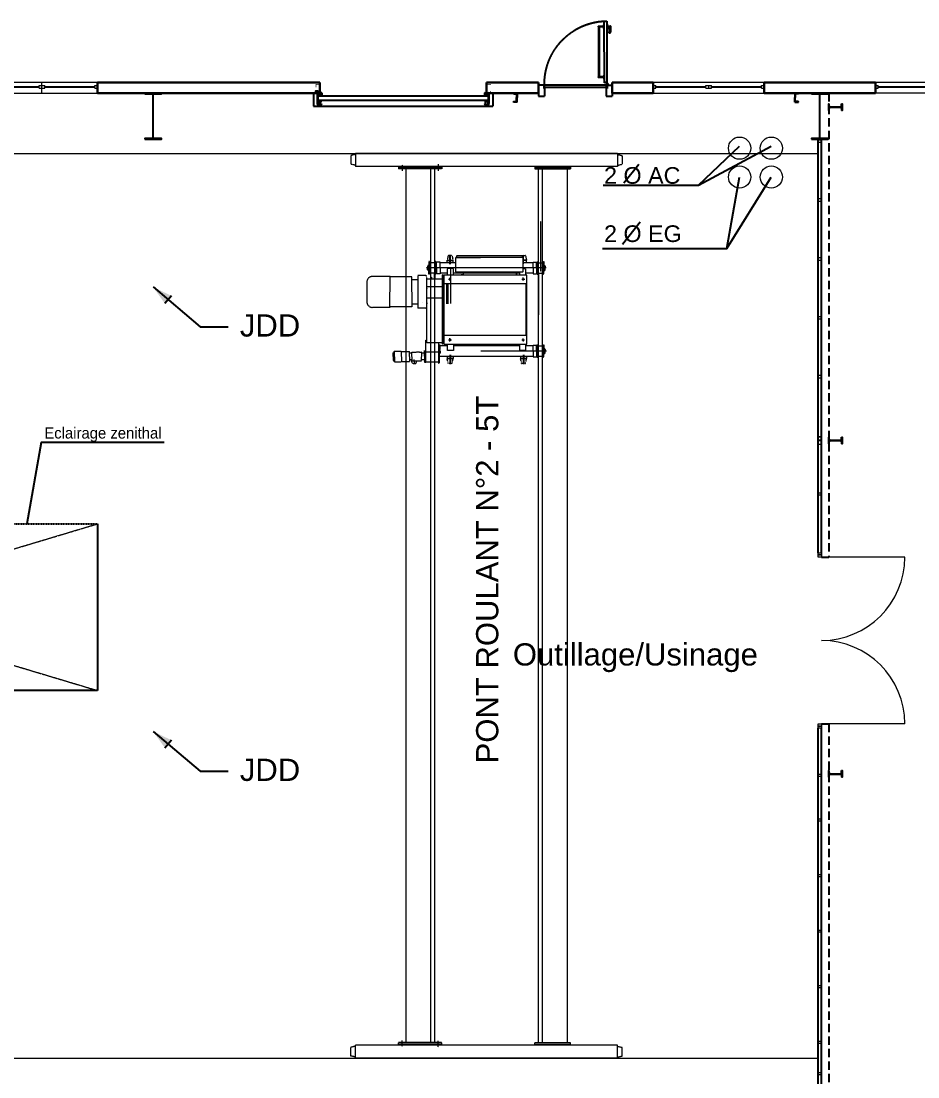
# Model space of a CAD drawing. Header units: metres. Extents: x 134472 to 303672, y 136880 to 366415.
# Drawn here: x 245722 to 261862, y 334895 to 353897 of the extents above; entities that cross this region are included whole.
import ezdxf

# ---------------------------------------------------------------- set-up
doc = ezdxf.new("R2010")
doc.units = ezdxf.units.M
doc.header["$LTSCALE"] = 2
doc.header["$MEASUREMENT"] = 0
for name, pattern in [('CACHE', [0.375, 0.25, -0.125]), ('CONTINU', [0]), ('DASHDOT', [2, 1.25, -0.25, 0.25, -0.25]), ('Planta_2$0$CACHE', [0.375, 0.25, -0.125]), ('STYLE_12', [0.46875, 0.3125, -0.15625])]:
    doc.linetypes.add(name, pattern=pattern)
for name, color, linetype in [('0.01', 8, 'Continuous'), ('0.1TEN', 133, 'Planta_2$0$CACHE'), ('1', 5, 'Continuous'), ('CENTRO', 7, 'DASHDOT'), ('CFD-Shell Sectional doors', 7, 'Continuous'), ('MOJI', 7, 'Continuous'), ('slh-aa-joint de désolidarisation', 1, 'Continuous')]:
    doc.layers.add(name, color=color, linetype=linetype)
for name, color, linetype, lineweight in [('0.03', 151, 'Continuous', 5), ('0.03TEN', 8, 'STYLE_12', 5), ('0.15', 5, 'Continuous', 15), ('0.30', 1, 'Continuous', 30), ('slh-aa-chassis', 3, 'Continuous', 0), ('slh-aa-pénétration réseaux', 5, 'Continuous', 0)]:
    doc.layers.add(name, color=color, linetype=linetype, lineweight=lineweight)
doc.styles.add('arial', font='arial.ttf')

# ---------------------------------------------------------------- blocks, each defined once
blk = doc.blocks.new('BAT-P')
for p, q in [((-26, 61), (-40, 0)), ((-40, 0), (40, 0)), ((-21, 65), (21, 65)), ((26, 61), (40, 0))]:
    blk.add_line(p, q)
for centre, start, end in [((-21, 60), 90, 166.6711), ((21, 60), 12.6594, 90)]:
    blk.add_arc(centre, 5, start, end)
at = {"layer": 'CENTRO', "color": 2, "linetype": 'DASHDOT'}
blk.add_line((0, -52), (0, 71), dxfattribs=at)
blk = doc.blocks.new('chassis simple 1m')
at = {"layer": 'slh-aa-chassis', "linetype": 'CONTINU', "lineweight": 0}
for p, q in [((0, 0), (50, 0)), ((0, 0), (0, -50)), ((50, 0), (50, -50)), ((0, -50), (50, -50)), ((20, -50), (20, -950)), ((30, -50), (30, -950)), ((0, -950), (50, -950)), ((0, -950), (0, -1000)), ((50, -950), (50, -1000)), ((0, -1000), (50, -1000))]:
    blk.add_line(p, q, dxfattribs=at)
blk = doc.blocks.new('*U28')
at = {"layer": 'slh-aa-chassis'}
for p, q in [((-1000, -90), (-1000, 90)), ((1000, -90), (1000, 90))]:
    blk.add_line(p, q, dxfattribs=at)
at = {"layer": 'slh-aa-chassis', "rotation": 90}
for p in [(-1000, 0), (0, 0)]:
    blk.add_blockref('chassis simple 1m', p, dxfattribs=at)

msp = doc.modelspace()

# ---------------------------------------------------------------- hatches: boundary and pattern name
at = {"layer": 'slh-aa-joint de désolidarisation'}
h = msp.add_hatch(color=256, dxfattribs=at)
h.paths.add_polyline_path([(248096.586, 349111.727), (248369.464, 348882.003), (248428.256, 348951.839)])
h.paths.add_polyline_path([(248310.672, 348812.166), (248369.464, 348882.003), (248096.586, 349111.727)])
h = msp.add_hatch(color=256, dxfattribs=at)
h.paths.add_polyline_path([(248096.586, 341113.917), (248369.464, 340884.192), (248428.256, 340954.028)])
h.paths.add_polyline_path([(248310.672, 340814.355), (248369.464, 340884.192), (248096.586, 341113.917)])

# ---------------------------------------------------------------- linework, layer by layer
at = {"flags": 128}
for points in [[(255140.017, 352747.144), (255139.964, 352751.959), (255139.932, 352756.774), (255139.919, 352761.59), (255139.927, 352766.405), (255139.956, 352771.22), (255140.005, 352776.036), (255140.074, 352780.85), (255140.164, 352785.665), (255140.274, 352790.479), (255140.405, 352795.293), (255140.556, 352800.106), (255140.727, 352804.918), (255140.919, 352809.73), (255141.131, 352814.541), (255141.363, 352819.351), (255141.616, 352824.159), (255141.844, 352828.203), (255142.087, 352832.245), (255142.344, 352836.287), (255142.616, 352840.327), (255142.902, 352844.367), (255143.203, 352848.405), (255143.517, 352852.443), (255143.847, 352856.479), (255144.19, 352860.514), (255144.548, 352864.548), (255144.92, 352868.581), (255145.307, 352872.612), (255145.708, 352876.642), (255146.124, 352880.67), (255146.553, 352884.697), (255146.997, 352888.722), (255147.456, 352892.746), (255147.929, 352896.768), (255148.416, 352900.788), (255148.917, 352904.807), (255149.433, 352908.823), (255149.963, 352912.838), (255150.507, 352916.851), (255151.065, 352920.862), (255151.638, 352924.871), (255152.225, 352928.878), (255152.827, 352932.883), (255153.442, 352936.885), (255154.072, 352940.886), (255154.717, 352944.884), (255155.375, 352948.88), (255156.048, 352952.873), (255156.735, 352956.864), (255157.436, 352960.853), (255158.151, 352964.839), (255158.881, 352968.822), (255159.625, 352972.803), (255160.382, 352976.781), (255161.155, 352980.757), (255161.941, 352984.729), (255162.741, 352988.699), (255163.556, 352992.666), (255164.385, 352996.63), (255165.227, 353000.591), (255166.084, 353004.549), (255166.955, 353008.504), (255167.84, 353012.456), (255168.74, 353016.404), (255169.653, 353020.35), (255170.58, 353024.292), (255171.521, 353028.231), (255172.477, 353032.166), (255173.446, 353036.098), (255174.429, 353040.027), (255175.427, 353043.952), (255176.438, 353047.873), (255177.463, 353051.791), (255178.502, 353055.705), (255179.555, 353059.615), (255180.622, 353063.522), (255181.703, 353067.425), (255182.798, 353071.323), (255183.907, 353075.218), (255185.03, 353079.109), (255186.166, 353082.996), (255187.317, 353086.879), (255188.481, 353090.758), (255189.659, 353094.633), (255190.851, 353098.503), (255192.056, 353102.369), (255193.276, 353106.231), (255194.509, 353110.088), (255195.756, 353113.941), (255197.016, 353117.79), (255198.291, 353121.634), (255199.579, 353125.473), (255200.88, 353129.308), (255202.196, 353133.138), (255203.525, 353136.963), (255204.867, 353140.784), (255206.223, 353144.6), (255207.593, 353148.411), (255208.976, 353152.217), (255210.373, 353156.018), (255211.783, 353159.814), (255213.207, 353163.606), (255214.645, 353167.392), (255216.096, 353171.173), (255217.56, 353174.948), (255219.038, 353178.719), (255220.529, 353182.484), (255222.033, 353186.244), (255223.551, 353189.998), (255225.083, 353193.747), (255226.627, 353197.491), (255228.185, 353201.229), (255229.757, 353204.961), (255231.341, 353208.688), (255232.939, 353212.409), (255234.551, 353216.124), (255236.175, 353219.834), (255237.813, 353223.538), (255239.464, 353227.236), (255241.128, 353230.928), (255242.805, 353234.614), (255244.495, 353238.294), (255246.198, 353241.968), (255247.915, 353245.636), (255249.644, 353249.298), (255251.387, 353252.953), (255253.142, 353256.603), (255254.911, 353260.246), (255256.692, 353263.883), (255258.487, 353267.513), (255260.294, 353271.137), (255262.114, 353274.755), (255263.947, 353278.366), (255265.793, 353281.97), (255267.652, 353285.568), (255269.524, 353289.16), (255271.408, 353292.744), (255273.305, 353296.322), (255275.215, 353299.893), (255277.138, 353303.457), (255279.073, 353307.015), (255281.021, 353310.565), (255282.981, 353314.109), (255284.955, 353317.645), (255286.94, 353321.175), (255288.939, 353324.697), (255290.95, 353328.212), (255292.973, 353331.72), (255295.009, 353335.221), (255297.057, 353338.714), (255299.118, 353342.2), (255301.192, 353345.679), (255303.277, 353349.15), (255305.375, 353352.614), (255307.485, 353356.071), (255309.608, 353359.519), (255311.743, 353362.961), (255313.89, 353366.394), (255316.049, 353369.82), (255318.221, 353373.239), (255320.405, 353376.649), (255322.6, 353380.052), (255324.808, 353383.447), (255327.028, 353386.834), (255329.26, 353390.213), (255331.504, 353393.584), (255333.76, 353396.947), (255336.028, 353400.302), (255338.308, 353403.649), (255340.6, 353406.988), (255342.904, 353410.318), (255345.22, 353413.641), (255347.547, 353416.955), (255349.886, 353420.261), (255352.237, 353423.558), (255354.6, 353426.847), (255356.974, 353430.128), (255359.361, 353433.4), (255361.758, 353436.663), (255364.168, 353439.918), (255366.589, 353443.165), (255369.021, 353446.402), (255371.465, 353449.631), (255373.921, 353452.852), (255376.388, 353456.063), (255378.866, 353459.266), (255381.356, 353462.46), (255383.857, 353465.645), (255386.37, 353468.821), (255388.894, 353471.988), (255391.429, 353475.146), (255393.975, 353478.295), (255396.533, 353481.435), (255399.101, 353484.566), (255401.681, 353487.687), (255404.272, 353490.8), (255406.874, 353493.903), (255409.487, 353496.997), (255412.111, 353500.081), (255414.746, 353503.157), (255417.392, 353506.222), (255420.049, 353509.279), (255422.717, 353512.326), (255425.395, 353515.363), (255428.084, 353518.391), (255430.785, 353521.409), (255433.495, 353524.417), (255436.217, 353527.416), (255438.949, 353530.405), (255441.692, 353533.385), (255444.446, 353536.354), (255447.21, 353539.314), (255449.984, 353542.264), (255452.77, 353545.204), (255455.565, 353548.134), (255458.371, 353551.054), (255461.188, 353553.964), (255464.014, 353556.864), (255466.851, 353559.754), (255469.699, 353562.633), (255472.556, 353565.503), (255475.424, 353568.362), (255478.302, 353571.211), (255481.19, 353574.05), (255484.088, 353576.879), (255486.996, 353579.697), (255489.914, 353582.505), (255492.843, 353585.303), (255495.781, 353588.09), (255498.729, 353590.866), (255501.687, 353593.632), (255504.654, 353596.388), (255507.632, 353599.132), (255510.619, 353601.867), (255513.616, 353604.59), (255516.623, 353607.303), (255519.639, 353610.005), (255522.665, 353612.697), (255525.701, 353615.377), (255528.746, 353618.047), (255531.801, 353620.706), (255534.865, 353623.354), (255537.938, 353625.991), (255541.021, 353628.617), (255544.113, 353631.232), (255547.215, 353633.836), (255550.326, 353636.429), (255553.446, 353639.01), (255556.575, 353641.581), (255559.713, 353644.141), (255562.86, 353646.689), (255566.017, 353649.226), (255569.182, 353651.752), (255572.357, 353654.266), (255575.54, 353656.77), (255578.732, 353659.262), (255581.934, 353661.742), (255585.144, 353664.211), (255588.362, 353666.669), (255591.59, 353669.115), (255594.826, 353671.55), (255598.071, 353673.973), (255601.324, 353676.384), (255604.586, 353678.784), (255607.856, 353681.172), (255611.135, 353683.549), (255614.423, 353685.914), (255617.719, 353688.267), (255621.023, 353690.609), (255624.336, 353692.938), (255627.656, 353695.256), (255630.985, 353697.562), (255634.323, 353699.856), (255637.668, 353702.138), (255641.022, 353704.408), (255644.383, 353706.667), (255647.753, 353708.913), (255651.131, 353711.147), (255654.516, 353713.369), (255657.91, 353715.579), (255661.311, 353717.777), (255664.72, 353719.963), (255668.137, 353722.137), (255671.561, 353724.298), (255674.994, 353726.448), (255678.434, 353728.585), (255681.881, 353730.71), (255685.336, 353732.822), (255688.799, 353734.922), (255692.269, 353737.01), (255695.746, 353739.086), (255699.231, 353741.149), (255702.723, 353743.199), (255706.223, 353745.238), (255709.729, 353747.263), (255713.243, 353749.277), (255716.764, 353751.277), (255720.292, 353753.265), (255723.827, 353755.241), (255727.369, 353757.204), (255730.919, 353759.154), (255734.475, 353761.092), (255738.038, 353763.017), (255741.607, 353764.929), (255745.184, 353766.828), (255748.767, 353768.715), (255752.357, 353770.589), (255755.954, 353772.45), (255759.557, 353774.298), (255763.167, 353776.134), (255766.784, 353777.956), (255770.407, 353779.766), (255774.036, 353781.563), (255777.672, 353783.347), (255781.314, 353785.118), (255784.962, 353786.875), (255788.616, 353788.62), (255792.277, 353790.352), (255795.944, 353792.071), (255799.617, 353793.777), (255803.296, 353795.469), (255806.981, 353797.149), (255810.672, 353798.815), (255814.369, 353800.468), (255818.072, 353802.108), (255821.78, 353803.735), (255825.494, 353805.349), (255829.215, 353806.949), (255832.94, 353808.536), (255836.672, 353810.11), (255840.409, 353811.671), (255844.151, 353813.218), (255847.899, 353814.752), (255851.653, 353816.272), (255855.411, 353817.779), (255859.176, 353819.273), (255862.945, 353820.753), (255866.72, 353822.22), (255870.5, 353823.673), (255874.285, 353825.113), (255878.075, 353826.539), (255881.87, 353827.952), (255885.671, 353829.352), (255889.476, 353830.737), (255893.286, 353832.109), (255897.101, 353833.468), (255900.921, 353834.813), (255904.745, 353836.144), (255908.575, 353837.462), (255912.409, 353838.766), (255916.247, 353840.057), (255920.09, 353841.333), (255923.938, 353842.596), (255927.79, 353843.846), (255931.647, 353845.081), (255935.508, 353846.303), (255939.373, 353847.511), (255943.243, 353848.706), (255947.117, 353849.886), (255950.994, 353851.053), (255954.877, 353852.206), (255958.763, 353853.345), (255962.653, 353854.47), (255966.547, 353855.582), (255970.445, 353856.679), (255974.347, 353857.763), (255978.253, 353858.833), (255982.163, 353859.888), (255986.076, 353860.93), (255989.994, 353861.958), (255993.914, 353862.972), (255997.839, 353863.972), (256001.766, 353864.957), (256005.698, 353865.929), (256009.633, 353866.887), (256013.571, 353867.831), (256017.512, 353868.761), (256021.457, 353869.676), (256025.405, 353870.578), (256029.356, 353871.466), (256033.311, 353872.339), (256037.268, 353873.199), (256041.229, 353874.044), (256045.192, 353874.875), (256049.159, 353875.692), (256053.128, 353876.495), (256057.1, 353877.284), (256061.075, 353878.059), (256065.053, 353878.819), (256069.033, 353879.566), (256073.016, 353880.298), (256077.001, 353881.016), (256080.99, 353881.72), (256084.98, 353882.409), (256088.973, 353883.084), (256092.968, 353883.746), (256096.966, 353884.392), (256100.966, 353885.025), (256104.968, 353885.643), (256108.973, 353886.247), (256115.366, 353887.181), (256121.773, 353888.079), (256128.204, 353888.941), (256134.665, 353889.768), (256137.911, 353890.168), (256141.168, 353890.559), (256144.437, 353890.941), (256147.719, 353891.315), (256151.016, 353891.68), (256154.328, 353892.036), (256157.657, 353892.383), (256161.004, 353892.722), (256164.37, 353893.052), (256167.755, 353893.374), (256171.162, 353893.687), (256174.59, 353893.992), (256178.042, 353894.288), (256181.518, 353894.576), (256185.02, 353894.855), (256188.548, 353895.126), (256192.103, 353895.388), (256195.688, 353895.643), (256199.302, 353895.889), (256202.947, 353896.126), (256206.623, 353896.355), (256210.333, 353896.577), (256214.077, 353896.79), (256217.856, 353896.994)], [(256208.11, 353831.98), (256218.11, 353831.995)], [(256208.212, 353761.98), (256208.11, 353831.98)], [(256219.467, 352786.996), (256217.856, 353896.994)], [(256218.016, 353896.995), (256263.016, 353897.06)], [(256262.856, 353897.06), (256264.467, 352787.061)], [(256263.096, 353842.06), (256273.096, 353842.074)], [(256273.226, 353752.075), (256273.096, 353842.074)], [(256203.154, 353801.973), (256108.154, 353801.835)], [(256108.168, 353791.835), (256108.154, 353801.835)], [(256203.168, 353791.973), (256108.168, 353791.835)], [(256114.459, 353791.844), (256115.765, 352891.845)], [(256124.128, 353791.858), (256125.434, 352891.859)], [(256208.151, 353803.98), (256203.151, 353803.973)], [(256203.151, 353803.973), (256203.171, 353789.973)], [(256208.171, 353789.98), (256203.171, 353789.973)], [(256208.212, 353761.98), (256218.212, 353761.995)], [(256263.226, 353752.06), (256273.226, 353752.075)], [(256273.146, 353807.075), (256323.146, 353807.147)], [(256273.175, 353787.075), (256308.175, 353787.125)], [(256297.713, 353707.11), (256308.291, 353707.125)], [(256297.713, 353707.11), (256297.742, 353687.11)], [(256297.742, 353687.11), (256323.32, 353687.147)], [(256313.284, 353712.133), (256313.183, 353782.133)], [(256333.306, 353697.162), (256333.161, 353797.162)], [(256204.314, 352891.974), (256109.314, 352891.836)], [(256109.314, 352891.836), (256109.329, 352881.836)], [(256204.329, 352881.974), (256109.329, 352881.836)], [(256209.311, 352893.981), (256204.311, 352893.974)], [(256204.332, 352879.974), (256204.311, 352893.974)], [(256209.332, 352879.981), (256204.332, 352879.974)], [(256209.271, 352921.981), (256219.271, 352921.996)], [(256209.271, 352921.981), (256209.372, 352851.981)], [(255126.525, 352745.569), (255031.525, 352745.432)], [(255031.525, 352745.432), (255031.815, 352545.432)], [(255126.525, 352745.569), (255126.615, 352683.57)], [(255141.615, 352683.591), (255126.615, 352683.57)], [(255141.586, 352703.591), (255141.52, 352748.591)], [(255141.521, 352748.432), (256251.52, 352750.042)], [(256251.586, 352705.042), (255141.586, 352703.432)], [(255141.615, 352683.591), (255141.815, 352545.591)], [(256209.372, 352851.981), (256219.372, 352851.996)], [(256264.467, 352787.061), (256219.467, 352786.996)], [(256264.462, 352790.061), (256229.462, 352790.01)], [(256229.462, 352790.01), (256229.467, 352787.01)], [(256251.52, 352750.042), (256251.586, 352705.042)], [(256251.615, 352685.042), (256266.615, 352685.064)], [(256251.615, 352685.042), (256251.815, 352547.042)], [(256261.467, 352787.057), (256261.502, 352762.915)], [(256269.442, 352754.997), (256261.502, 352762.915)], [(256264.467, 352787.061), (256264.5, 352764.161)], [(256271.56, 352757.121), (256264.5, 352764.161)], [(256266.52, 352750.064), (256280.552, 352750.084)], [(256266.52, 352750.064), (256266.525, 352747.064)], [(256266.525, 352747.064), (256361.525, 352747.202)], [(256266.525, 352747.064), (256266.615, 352685.064)], [(256281.429, 352753.376), (256280.552, 352750.084)], [(256286.166, 352759.504), (256282.858, 352747.088)], [(256361.525, 352747.202), (256361.815, 352547.202)], [(250981.75, 352603.359), (250981.745, 352363.731)], [(251051.641, 352603.357), (251051.637, 352413.652)], [(251051.64, 352563.419), (251131.517, 352603.356)], [(251131.516, 352563.418), (251051.64, 352563.419)], [(251051.641, 352603.357), (251131.516, 352563.418)], [(251067.128, 352475.563), (251067.13, 352545.137)], [(254126.049, 352545.065), (251067.13, 352545.137)], [(251131.517, 352603.356), (251131.516, 352563.418)], [(254061.665, 352603.291), (254061.664, 352563.353)], [(254141.541, 352603.29), (254061.664, 352563.353)], [(254061.664, 352563.353), (254141.54, 352563.352)], [(254141.54, 352563.352), (254061.665, 352603.291)], [(254126.049, 352545.07), (254126.048, 352475.496)], [(254141.541, 352603.29), (254141.537, 352413.584)], [(254211.432, 352603.288), (254211.427, 352363.66)], [(255031.815, 352545.432), (255141.815, 352545.591)], [(256251.815, 352547.042), (256361.815, 352547.202)], [(250981.745, 352363.731), (254211.427, 352363.655)], [(251051.638, 352457.281), (251131.514, 352457.28)], [(251067.128, 352475.563), (254126.048, 352475.491)], [(251071.606, 352395.54), (251071.607, 352437.312)], [(251111.544, 352395.539), (251111.544, 352437.311)], [(254141.537, 352457.214), (254061.662, 352457.216)], [(254081.629, 352395.474), (254081.63, 352437.246)], [(254121.567, 352395.474), (254121.568, 352437.245)]]:
    msp.add_lwpolyline(points, dxfattribs=at)
for centre, radius, start, end in [((251091.575, 352413.651), 39.938, 179.9987716, 359.9987716), ((251091.575, 352437.312), 19.969, 359.9987716, 179.9987716), ((251091.575, 352395.54), 19.969, 179.9987717, 359.9987717), ((254101.599, 352413.585), 39.938, 179.9987716, 359.9987716), ((254101.598, 352395.474), 19.969, 179.9987717, 359.9987717), ((254101.599, 352437.246), 19.969, 359.9987716, 179.9987716)]:
    msp.add_arc(centre, radius, start, end)
for centre, major_axis, ratio, start_param, end_param in [((256308.183, 353782.125), (-3.536, 3.536), 1, 3.928441702, 5.499238028), ((256308.284, 353712.125), (3.536, 3.536), 0.999999999, 3.928441702, 5.499238028), ((256323.161, 353797.147), (7.071, 7.071), 0.999999999, 5.499238028, 7.070034356), ((256323.306, 353697.147), (7.071, 7.071), 0.999999999, 3.928441702, 5.499238028), ((256276.503, 352762.078), (7.071, 7.071), 0.999999999, 3.143043541, 8.630830014)]:
    msp.add_ellipse(centre, major_axis=major_axis, ratio=ratio, start_param=start_param, end_param=end_param)
msp.add_ellipse((256276.503, 352762.078), major_axis=(4.95, 4.95), ratio=1)
at = {"layer": '0.01', "linetype": 'CACHE', "ltscale": 300}
for p, q in [((260256.586, 352599.317), (260256.586, 344249.317)), ((260126.587, 344249.317), (260256.586, 344249.317)), ((260126.587, 341249.317), (260256.586, 341249.317)), ((260256.586, 341249.317), (260256.586, 327249.317))]:
    msp.add_line(p, q, dxfattribs=at)
at = {"layer": '0.01'}
msp.add_line((260126.586, 334709.317), (260126.586, 341169.317), dxfattribs=at)
at = {"layer": '0.01', "flags": 128}
for points in [[(260066.587, 344329.317), (260066.583, 351775.317)], [(260126.587, 344329.317), (260126.586, 351775.317)], [(260066.586, 334709.317), (260066.586, 341169.317)]]:
    msp.add_lwpolyline(points, dxfattribs=at)
at = {"layer": '0.03', "flags": 128}
for points in [[(261626.587, 344249.317), (260126.587, 344249.317)], [(261626.587, 341249.317), (260126.587, 341249.317)]]:
    msp.add_lwpolyline(points, dxfattribs=at)
for points in [[(260126.587, 342749.317, 0.414213562), (261626.587, 344249.317)], [(261626.587, 341249.317, 0.414213562), (260126.587, 342749.317)]]:
    msp.add_lwpolyline(points, format="xyb", dxfattribs=at)
at = {"layer": '0.03TEN', "linetype": 'Continuous', "lineweight": 0}
for p, q in [((206276.586, 351515.91), (260066.583, 351515.91)), ((206276.586, 335232.723), (260066.586, 335232.723))]:
    msp.add_line(p, q, dxfattribs=at)
at = {"layer": '0.03TEN', "ltscale": 10}
msp.add_line((252940.856, 348841.143), (252940.856, 348841.143), dxfattribs=at)
at = {"layer": '0.03TEN', "flags": 128}
for points in [[(251737.514, 351496.478), (251653.307, 351477.046)], [(251653.307, 351477.046), (251653.307, 351321.588)], [(256455.658, 351515.91), (251737.514, 351515.91)], [(251737.514, 351515.91), (251737.514, 351282.723)], [(256455.658, 351515.91), (256455.658, 351282.723)], [(256455.658, 351496.478), (256539.864, 351477.046)], [(256539.864, 351477.046), (256539.864, 351321.588)], [(251737.514, 351302.156), (251653.307, 351321.588)], [(256455.658, 351282.723), (251737.514, 351282.723)], [(252516.098, 351282.723), (252516.098, 351237.381)], [(253293.387, 351261.996), (252516.098, 351261.996)], [(253293.387, 351237.381), (252516.098, 351237.381)], [(252580.872, 351309.048), (252580.872, 351200.825)], [(252645.646, 351237.381), (252645.646, 335511.252)], [(253092.587, 351237.381), (253092.587, 335511.252)], [(253163.839, 351237.381), (253163.839, 335511.252)], [(253228.613, 351320.343), (253228.613, 351203.75)], [(253293.387, 351282.723), (253293.387, 351237.381)], [(254964.558, 351282.723), (254964.558, 351237.381)], [(254964.558, 351261.996), (255612.299, 351261.996)], [(254964.558, 351237.381), (255612.299, 351237.381)], [(255029.332, 351237.381), (255029.332, 335501.278)], [(255100.584, 351237.381), (255100.584, 335501.278)], [(255547.525, 351237.381), (255547.525, 335501.278)], [(255612.299, 351282.723), (255612.299, 351237.381)], [(256455.658, 351302.156), (256539.864, 351321.588)], [(255068.197, 350294.279), (255068.197, 349388.561)], [(253541.612, 349641.948), (253541.612, 349380.721)], [(253996.094, 349641.948), (253541.612, 349641.948)], [(253554.761, 349643.281), (253996.094, 349643.281)], [(253554.94, 349673.935), (253554.94, 349641.948)], [(253996.094, 349673.935), (253554.94, 349673.935)], [(254744.855, 349673.935), (253996.094, 349673.935)], [(254758.183, 349641.948), (253996.094, 349641.948)], [(254730.845, 349675.472), (254730.481, 349673.935)], [(254737.329, 349680.599), (254793.366, 349680.599)], [(254744.855, 349641.948), (254744.855, 349673.935)], [(254758.183, 349380.721), (254758.183, 349641.948)], [(254764.847, 349524.663), (254764.847, 349688.596)], [(254799.868, 349675.396), (254818.158, 349593.968)], [(253996.094, 349454.025), (253009.295, 349454.025)], [(253039.409, 349487.344), (253037.677, 349485.612)], [(253037.677, 349485.612), (253037.677, 349454.025)], [(253037.677, 349422.437), (253037.677, 349454.025)], [(253043.674, 349487.344), (253039.409, 349487.344)], [(253054.428, 349500.672), (253043.674, 349500.672)], [(253043.674, 349500.672), (253043.674, 349407.377)], [(253058.335, 349494.008), (253054.428, 349500.672)], [(253061.667, 349500.672), (253058.335, 349500.672)], [(253058.335, 349407.377), (253058.335, 349500.672)], [(253078.225, 349569.219), (253061.667, 349569.219)], [(253061.667, 349569.219), (253061.667, 349454.025)], [(253061.667, 349341.557), (253061.667, 349454.025)], [(253078.225, 349569.219), (253078.225, 349454.025)], [(253078.225, 349569.219), (253079.697, 349567.894)], [(253078.225, 349341.557), (253078.225, 349454.025)], [(253081.408, 349551.614), (253079.697, 349567.894)], [(253165.89, 349549.227), (253084.059, 349549.227)], [(253169.271, 349558.557), (253168.541, 349551.614)], [(253170.219, 349567.581), (253169.271, 349558.557)], [(253170.219, 349567.581), (253170.219, 349454.025)], [(253188.282, 349567.581), (253170.219, 349567.581)], [(253170.219, 349343.195), (253170.219, 349454.025)], [(253188.282, 349454.025), (253188.282, 349567.581)], [(253198.418, 349499.34), (253188.282, 349499.34)], [(253188.282, 349454.025), (253188.282, 349343.195)], [(253198.418, 349454.025), (253198.418, 349560.648)], [(253266.391, 349560.648), (253198.418, 349560.648)], [(253198.418, 349454.025), (253198.418, 349347.401)], [(253266.391, 349454.025), (253266.391, 349560.648)], [(253541.612, 349547.32), (253266.391, 349547.32)], [(253266.391, 349454.025), (253266.391, 349347.401)], [(253388.341, 349547.32), (253388.341, 349593.968)], [(253388.341, 349593.968), (253494.964, 349593.968)], [(253388.341, 349587.61), (253494.964, 349587.61)], [(253441.653, 349524.663), (253441.653, 349607.296)], [(253452.012, 349449.836), (253452.012, 348816.76)], [(253494.964, 349547.32), (253494.964, 349593.968)], [(255170.815, 349454.025), (253996.094, 349454.025)], [(254758.183, 349593.968), (254818.158, 349593.968)], [(254818.158, 349593.968), (254758.183, 349593.968)], [(254818.158, 349587.61), (254758.183, 349587.61)], [(254940.109, 349547.32), (254758.183, 349547.32)], [(254764.847, 349524.663), (254764.847, 349607.296)], [(254818.158, 349547.32), (254818.158, 349593.968)], [(254940.109, 349454.025), (254940.109, 349560.648)], [(254940.109, 349560.648), (254994.753, 349560.648)], [(254940.109, 349454.025), (254940.109, 349347.401)], [(254994.753, 349454.025), (254994.753, 349560.648)], [(254994.753, 349499.34), (255004.889, 349499.34)], [(254994.753, 349454.025), (254994.753, 349347.401)], [(255004.889, 349566.375), (255022.952, 349566.375)], [(255004.889, 349454.025), (255004.889, 349566.375)], [(255004.889, 349454.025), (255004.889, 349341.879)], [(255022.952, 349566.375), (255023.901, 349557.35)], [(255022.952, 349566.375), (255022.952, 349454.025)], [(255022.952, 349341.879), (255022.952, 349454.025)], [(255023.901, 349557.35), (255024.63, 349550.408)], [(255027.281, 349548.021), (255109.113, 349548.021)], [(255109.113, 349548.021), (255109.113, 349454.025)], [(255109.113, 349360.233), (255109.113, 349454.025)], [(255111.764, 349550.408), (255113.475, 349566.687)], [(255114.947, 349568.013), (255113.475, 349566.687)], [(255114.947, 349568.013), (255131.504, 349568.013)], [(255114.947, 349568.013), (255114.947, 349454.025)], [(255114.947, 349340.241), (255114.947, 349454.025)], [(255131.504, 349568.013), (255131.504, 349454.025)], [(255131.504, 349500.672), (255134.836, 349500.672)], [(255131.504, 349340.241), (255131.504, 349454.025)], [(255134.836, 349494.008), (255138.743, 349500.672)], [(255134.836, 349407.377), (255134.836, 349500.672)], [(255138.743, 349500.672), (255149.497, 349500.672)], [(255149.497, 349500.672), (255149.497, 349407.377)], [(255149.497, 349487.344), (255153.762, 349487.344)], [(255153.762, 349487.344), (255155.495, 349485.612)], [(255155.495, 349485.612), (255155.495, 349454.025)], [(255155.495, 349422.437), (255155.495, 349454.025)], [(252318.404, 349299.579), (252042.007, 349299.579)], [(252361.328, 349299.579), (252318.404, 349299.579)], [(252359.256, 349299.579), (252359.256, 349022.37)], [(252750.763, 349292.915), (252359.256, 349292.915)], [(252750.763, 349022.37), (252750.763, 349292.915)], [(252895.704, 349316.239), (252862.385, 349316.239)], [(252862.385, 349316.239), (252862.385, 348729.81)], [(253001.804, 349316.239), (252895.704, 349316.239)], [(253019.158, 349291.1), (253019.158, 348112.59)], [(253039.409, 349420.705), (253037.677, 349422.437)], [(253043.674, 349420.705), (253039.409, 349420.705)], [(253054.428, 349407.377), (253043.674, 349407.377)], [(253058.335, 349414.041), (253054.428, 349407.377)], [(253061.667, 349407.377), (253058.335, 349407.377)], [(253078.225, 349341.557), (253061.667, 349341.557)], [(253078.225, 349341.557), (253079.697, 349342.883)], [(253081.408, 349359.162), (253079.697, 349342.883)], [(253165.89, 349361.549), (253084.059, 349361.549)], [(253091.655, 349361.549), (253091.655, 349253.297)], [(253109.779, 349294.292), (253109.779, 349251.631)], [(253157.362, 349361.549), (253157.362, 349253.297)], [(253158.294, 349361.549), (253158.294, 349253.297)], [(253158.294, 349287.426), (253158.294, 349253.297)], [(253164.958, 349361.549), (253164.958, 349253.297)], [(253169.271, 349352.22), (253168.541, 349359.162)], [(253170.219, 349343.195), (253169.271, 349352.22)], [(253188.282, 349343.195), (253170.219, 349343.195)], [(253198.418, 349408.71), (253188.282, 349408.71)], [(253266.391, 349347.401), (253198.418, 349347.401)], [(253391.007, 349360.729), (253266.391, 349360.729)], [(253320.369, 349327.933), (253300.377, 349327.933)], [(253300.377, 349327.933), (253300.377, 348085.411)], [(253327.033, 349298.131), (253320.365, 349298.131)], [(253320.369, 349327.933), (253320.369, 348085.411)], [(253996.094, 349327.409), (253327.033, 349327.409)], [(253327.033, 349327.409), (253327.033, 348085.411)], [(253327.033, 349327.409), (253327.033, 348085.411)], [(253391.007, 349446.028), (253391.007, 349327.409)], [(253502.961, 349446.028), (253391.007, 349446.028)], [(253440.32, 349230.116), (253440.32, 349278.096)], [(253502.961, 349327.409), (253502.961, 349446.028)], [(253674.891, 349360.729), (253502.961, 349360.729)], [(253996.094, 349380.721), (253541.612, 349380.721)], [(253674.891, 349330.075), (253634.908, 349330.075)], [(253634.908, 349330.075), (253634.908, 349327.409)], [(253648.235, 349380.721), (253648.235, 349378.055)], [(253648.235, 349378.055), (253674.891, 349378.055)], [(253674.891, 349378.055), (253674.891, 349330.075)], [(253676.224, 349380.721), (253676.224, 349327.409)], [(254688.877, 349360.729), (253676.224, 349360.729)], [(253677.557, 349380.721), (253677.557, 349327.409)], [(254758.183, 349380.721), (253996.094, 349380.721)], [(254824.822, 349327.409), (253996.094, 349327.409)], [(254634.233, 349380.721), (254634.233, 349327.409)], [(254636.899, 349378.055), (254636.899, 349330.075)], [(254663.554, 349378.055), (254636.899, 349378.055)], [(254636.899, 349330.075), (254676.882, 349330.075)], [(254663.554, 349380.721), (254663.554, 349378.055)], [(254676.882, 349330.075), (254676.882, 349327.409)], [(254688.877, 349380.721), (254688.877, 349327.409)], [(254758.183, 349446.028), (254800.832, 349446.028)], [(254758.183, 349227.45), (254758.183, 349280.762)], [(254800.832, 349446.028), (254800.832, 349327.409)], [(254940.109, 349360.729), (254800.832, 349360.729)], [(254824.822, 348085.411), (254824.822, 349327.409)], [(254940.109, 349347.401), (254994.753, 349347.401)], [(254994.753, 349408.71), (255004.889, 349408.71)], [(255004.889, 349341.879), (255022.952, 349341.879)], [(255022.952, 349341.879), (255023.901, 349350.903)], [(255023.901, 349350.903), (255024.63, 349357.846)], [(255027.281, 349360.233), (255109.113, 349360.233)], [(255029.332, 349360.233), (255029.332, 348612.119)], [(255035.81, 349360.233), (255035.81, 348612.119)], [(255100.584, 349360.233), (255100.584, 348612.119)], [(255111.764, 349357.846), (255113.475, 349341.566)], [(255114.918, 349340.181), (255113.446, 349341.507)], [(255114.947, 349340.241), (255131.504, 349340.241)], [(255131.504, 349407.377), (255134.836, 349407.377)], [(255134.836, 349414.041), (255138.743, 349407.377)], [(255138.743, 349407.377), (255149.497, 349407.377)], [(255153.762, 349420.705), (255155.495, 349422.437)], [(251944.846, 349202.418), (251944.846, 348842.322)], [(252862.385, 349239.603), (252750.763, 349239.603)], [(253294.765, 349253.297), (253025.422, 349253.297)], [(253025.822, 349080.034), (253032.486, 349080.034)], [(253293.713, 349116.019), (253029.82, 349116.019)], [(253287.049, 349253.297), (253286.843, 349253.297)], [(253996.094, 349167.474), (253327.033, 349167.474)], [(253375.013, 349167.474), (253375.013, 348807.621)], [(253400.336, 349167.474), (253400.336, 348807.621)], [(253416.33, 349254.106), (253464.31, 349254.106)], [(254824.822, 349167.474), (253996.094, 349167.474)], [(254731.527, 349254.106), (254784.838, 349254.106)], [(254811.494, 348245.346), (254811.494, 349167.474)], [(252359.256, 348745.16), (252359.256, 349022.37)], [(252750.763, 349022.37), (252750.763, 348751.824)], [(253295.046, 348910.77), (253031.153, 348910.77)], [(252318.404, 348745.16), (252042.007, 348745.16)], [(252361.328, 348745.16), (252318.404, 348745.16)], [(252750.763, 348751.824), (252359.256, 348751.824)], [(252645.646, 348853.452), (252645.646, 348514.633)], [(252862.385, 348805.136), (252750.763, 348805.136)], [(253009.625, 348729.81), (252862.385, 348729.81)], [(253024.156, 348823.472), (253034.152, 348823.472)], [(253003.297, 348161.38), (253019.158, 348161.38)], [(253003.297, 347753.879), (253003.297, 348161.38)], [(253327.033, 348245.346), (253996.094, 348245.346)], [(253410.999, 348158.714), (253469.641, 348158.714)], [(253440.32, 348129.393), (253440.32, 348188.036)], [(253996.094, 348245.346), (254824.822, 348245.346)], [(254734.192, 348158.714), (254782.173, 348158.714)], [(254758.183, 348134.724), (254758.183, 348182.705)], [(252442.912, 347952.667), (252418.632, 347929.081)], [(252444.075, 347860.502), (252444.075, 347953.454)], [(252445.698, 347953.798), (252568.025, 347953.798)], [(252568.025, 347860.502), (252568.025, 347953.798)], [(252568.025, 347952.358), (252714.632, 347952.358)], [(252714.632, 347860.502), (252714.632, 347952.358)], [(252754.616, 347860.502), (252754.616, 347940.47)], [(252754.616, 347940.47), (252791.934, 347940.47)], [(252778.704, 347940.47), (252835.248, 347940.47)], [(252891.791, 347940.47), (252835.248, 347940.47)], [(252885.229, 347940.47), (252919.882, 347940.47)], [(252925.213, 347932.473), (252925.213, 347935.139)], [(252925.213, 347932.473), (252925.213, 347860.169)], [(253000.514, 347947.134), (252967.507, 347947.134)], [(252979.189, 347860.169), (252979.189, 347967.126)], [(252979.329, 347962.748), (253001.463, 347962.748)], [(253003.297, 347946.8), (253232.529, 347946.8)], [(253295.326, 348105.927), (253025.822, 348105.927)], [(253232.529, 348105.927), (253232.529, 347740.218)], [(253266.391, 348065.419), (253232.529, 348065.419)], [(253237.86, 347947.134), (253270.867, 347947.134)], [(253243.191, 348065.419), (253243.191, 347740.218)], [(253243.191, 347955.13), (253243.191, 347975.122)], [(253243.191, 347863.168), (253243.191, 347949.799)], [(253266.391, 347981.919), (253266.391, 348065.419)], [(253391.007, 348052.091), (253266.391, 348052.091)], [(253266.391, 347958.796), (253266.391, 347973.456)], [(253266.391, 347958.796), (253266.391, 347920.478)], [(253320.369, 348085.411), (253300.377, 348085.411)], [(253327.033, 348102.737), (253320.369, 348102.737)], [(253327.033, 348085.411), (253996.094, 348085.411)], [(253391.007, 348085.411), (253391.007, 347966.792)], [(253502.961, 347966.792), (253391.007, 347966.792)], [(253502.961, 348085.411), (253502.961, 347966.792)], [(253996.094, 348052.091), (253502.961, 348052.091)], [(253996.094, 348085.411), (254824.822, 348085.411)], [(254688.877, 348052.091), (253996.094, 348052.091)], [(255180.144, 347958.796), (253996.094, 347958.796)], [(254688.877, 348085.411), (254688.877, 347966.792)], [(254800.832, 347966.792), (254688.877, 347966.792)], [(254800.832, 348085.411), (254800.832, 347966.792)], [(254940.109, 348052.091), (254800.832, 348052.091)], [(254940.109, 348065.419), (254994.753, 348065.419)], [(254940.109, 347958.796), (254940.109, 348065.419)], [(254940.109, 347958.796), (254940.109, 347852.172)], [(254994.753, 347958.796), (254994.753, 348065.419)], [(254994.753, 348004.11), (255004.889, 348004.11)], [(254994.753, 347958.796), (254994.753, 347852.172)], [(255004.889, 348068.198), (255022.952, 348068.198)], [(255004.889, 347958.796), (255004.889, 348068.198)], [(255004.889, 347958.796), (255004.889, 347848.576)], [(255022.952, 348068.198), (255024.63, 348052.231)], [(255022.952, 348068.198), (255022.952, 347958.796)], [(255022.952, 347848.576), (255022.952, 347958.796)], [(255027.281, 348049.844), (255109.113, 348049.844)], [(255111.148, 348051.651), (255114.947, 348069.836)], [(255114.947, 348069.836), (255131.504, 348069.836)], [(255114.947, 348069.836), (255114.947, 347958.796)], [(255114.947, 347848.148), (255114.947, 347958.796)], [(255131.504, 348069.836), (255131.504, 347958.796)], [(255131.504, 348005.443), (255134.836, 348005.443)], [(255131.504, 347848.148), (255131.504, 347958.796)], [(255134.836, 347912.148), (255134.836, 348005.443)], [(255134.836, 347998.779), (255138.743, 348005.443)], [(255138.743, 348005.443), (255149.497, 348005.443)], [(255149.497, 348005.443), (255149.497, 347912.148)], [(255149.497, 347992.115), (255153.762, 347992.115)], [(255153.762, 347992.115), (255155.495, 347990.383)], [(255153.762, 347925.476), (255155.495, 347927.208)], [(255155.495, 347990.383), (255155.495, 347958.796)], [(255155.495, 347927.208), (255155.495, 347958.796)], [(252417.42, 347860.502), (252417.42, 347926.213)], [(252417.42, 347860.502), (252417.42, 347794.791)], [(252442.912, 347768.337), (252418.632, 347791.923)], [(252444.075, 347860.502), (252444.075, 347767.551)], [(252445.698, 347767.207), (252568.025, 347767.207)], [(252568.025, 347860.502), (252568.025, 347767.207)], [(252568.025, 347768.646), (252714.632, 347768.646)], [(252714.632, 347860.502), (252714.632, 347768.646)], [(252750.618, 347920.478), (252718.631, 347920.478)], [(252750.618, 347800.527), (252718.631, 347800.527)], [(252762.72, 347737.349), (252747.751, 347800.527)], [(252754.616, 347860.502), (252754.616, 347780.535)], [(252754.616, 347780.535), (252919.882, 347780.535)], [(252796.721, 347772.205), (252796.721, 347805.525)], [(252796.721, 347772.205), (252796.721, 347724.224)], [(252831.743, 347737.425), (252841.426, 347780.535)], [(252925.213, 347864.201), (252925.213, 347863.168)], [(252925.213, 347788.531), (252925.213, 347860.502)], [(252925.213, 347788.531), (252925.213, 347785.866)], [(252979.189, 347920.478), (252930.544, 347920.478)], [(252979.189, 347800.527), (252930.544, 347800.527)], [(253000.514, 347773.204), (252967.507, 347773.204)], [(252995.183, 347920.461), (252971.983, 347920.461)], [(252979.189, 347860.169), (252979.189, 347753.879)], [(253003.297, 347753.879), (252979.189, 347753.879)], [(253232.529, 347760.21), (253003.297, 347760.21)], [(253229.864, 347740.218), (253232.529, 347740.218)], [(253232.529, 347740.218), (253243.191, 347740.218)], [(253243.191, 347920.461), (253266.391, 347920.461)], [(253243.191, 347865.5), (253996.094, 347865.5)], [(253243.191, 347863.168), (253243.191, 347846.508)], [(253243.191, 347863.168), (253243.191, 347776.536)], [(253243.191, 347776.536), (253243.191, 347756.544)], [(253390.028, 347865.5), (253390.028, 347818.852)], [(253496.651, 347825.21), (253390.028, 347825.21)], [(253496.651, 347818.852), (253390.028, 347818.852)], [(253443.34, 347818.852), (253443.34, 347809.523)], [(253496.651, 347865.5), (253496.651, 347818.852)], [(253996.094, 347865.5), (254940.109, 347865.5)], [(254711.535, 347865.5), (254711.535, 347818.852)], [(254818.158, 347825.21), (254711.535, 347825.21)], [(254818.158, 347818.852), (254711.535, 347818.852)], [(254764.847, 347818.852), (254764.847, 347809.523)], [(254818.158, 347865.5), (254818.158, 347818.852)], [(254940.109, 347852.172), (254994.753, 347852.172)], [(254994.753, 347913.481), (255004.889, 347913.481)], [(255004.889, 347848.576), (255022.952, 347848.576)], [(255022.952, 347849.785), (255023.901, 347858.81)], [(255023.901, 347858.81), (255024.63, 347865.753)], [(255027.281, 347868.14), (255109.113, 347868.14)], [(255111.764, 347865.753), (255113.475, 347849.473)], [(255114.947, 347848.148), (255113.475, 347849.473)], [(255114.947, 347848.148), (255131.504, 347848.148)], [(255131.504, 347912.148), (255134.836, 347912.148)], [(255134.836, 347918.812), (255138.743, 347912.148)], [(255138.743, 347912.148), (255149.497, 347912.148)], [(255149.497, 347925.476), (255153.762, 347925.476)], [(252769.204, 347732.221), (252825.241, 347732.221)], [(237096.586, 341849.317), (247096.586, 344849.317)], [(237096.586, 344849.317), (247096.586, 341849.317)], [(251737.514, 335446.478), (251653.307, 335427.046)], [(251653.307, 335271.588), (251653.307, 335427.046)], [(256455.658, 335465.91), (251737.514, 335465.91)], [(251737.514, 335232.723), (251737.514, 335465.91)], [(252516.098, 335465.91), (252516.098, 335511.252)], [(253293.387, 335511.252), (252516.098, 335511.252)], [(253293.387, 335486.638), (252516.098, 335486.638)], [(252580.872, 335439.586), (252580.872, 335547.808)], [(253228.613, 335428.29), (253228.613, 335544.883)], [(253293.387, 335465.91), (253293.387, 335511.252)], [(254964.558, 335465.91), (254964.558, 335511.252)], [(254964.558, 335511.252), (255612.299, 335511.252)], [(254964.558, 335486.638), (255612.299, 335486.638)], [(255612.299, 335465.91), (255612.299, 335511.252)], [(256455.658, 335232.723), (256455.658, 335465.91)], [(256455.658, 335446.478), (256539.864, 335427.046)], [(256539.864, 335271.588), (256539.864, 335427.046)], [(251737.514, 335252.156), (251653.307, 335271.588)], [(256455.658, 335232.723), (251737.514, 335232.723)], [(256455.658, 335252.156), (256539.864, 335271.588)]]:
    msp.add_lwpolyline(points, dxfattribs=at)
for points in [[(254737.329, 349680.599, 0.347606212), (254730.845, 349675.472)], [(254799.868, 349675.396, 0.350883853), (254793.366, 349680.599)], [(253081.408, 349551.614, 0.383864035), (253084.059, 349549.227)], [(253165.89, 349549.227, 0.383864035), (253168.541, 349551.614)], [(255024.63, 349550.408, 0.383864035), (255027.281, 349548.021)], [(255109.113, 349548.021, 0.383864035), (255111.764, 349550.408)], [(252042.007, 349299.579, 0.414213562), (251944.846, 349202.418)], [(253019.158, 349298.885, 0.414213562), (253001.804, 349316.239)], [(253019.158, 349259.961, 0.432462131), (253027.488, 349251.631)], [(253084.059, 349361.549, 0.383864035), (253081.408, 349359.162)], [(253168.541, 349359.162, 0.383864035), (253165.89, 349361.549)], [(253293.712, 349253.257, 0.414213562), (253300.376, 349259.92)], [(253440.32, 349267.434, 1), (253440.32, 349240.778, 1), (253440.32, 349267.434)], [(254758.183, 349267.434, 1), (254758.183, 349240.778, 1), (254758.183, 349267.434)], [(255027.281, 349360.233, 0.383864035), (255024.63, 349357.846)], [(255111.764, 349357.846, 0.383864035), (255109.113, 349360.233)], [(253019.158, 349086.698, 0.414213562), (253025.822, 349080.034)], [(253293.713, 349116.019, 0.414213562), (253300.377, 349122.683)], [(253295.629, 348910.601, 0.414213562), (253300.406, 348915.378)], [(251944.846, 348842.322, 0.414213562), (252042.007, 348745.16)], [(253019.065, 348720.329, 0.507644345), (253009.51, 348729.793)], [(253019.158, 348828.47, 0.414213562), (253024.156, 348823.472)], [(253440.32, 348172.042, 1), (253440.32, 348145.386, 1), (253440.32, 348172.042)], [(254758.183, 348172.042, 1), (254758.183, 348145.386, 1), (254758.183, 348172.042)], [(252418.632, 347929.081, 0.20268138), (252417.42, 347926.213)], [(252445.698, 347953.798, 0.195148783), (252442.912, 347952.667)], [(252925.213, 347935.139, 0.414213562), (252919.882, 347940.47)], [(253019.158, 348112.59, 0.414213562), (253025.822, 348105.927)], [(253300.365, 348100.73, 0.421326893), (253294.744, 348105.909)], [(255024.63, 348052.231, 0.383864035), (255027.281, 348049.844)], [(255109.113, 348049.844, 0.383864035), (255111.764, 348052.231)], [(252417.42, 347794.791, 0.20268138), (252418.632, 347791.923)], [(252442.912, 347768.337, 0.195148783), (252445.698, 347767.207)], [(252714.632, 347924.476, 0.414213562), (252718.631, 347920.478)], [(252718.631, 347800.527, 0.414213562), (252714.632, 347796.528)], [(252750.618, 347920.478, 0.414213562), (252754.616, 347924.476)], [(252754.616, 347796.528, 0.414213562), (252750.618, 347800.527)], [(252762.72, 347737.349, 0.347606212), (252769.204, 347732.221)], [(252825.241, 347732.221, 0.350883853), (252831.743, 347737.425)], [(252919.882, 347780.535, 0.414213562), (252925.213, 347785.866)], [(252925.213, 347925.809, 0.414213562), (252930.544, 347920.478)], [(252930.544, 347800.527, 0.414213562), (252925.213, 347795.195)], [(255027.281, 347868.14, 0.383864035), (255024.63, 347865.753)], [(255111.764, 347865.753, 0.383864035), (255109.113, 347868.14)]]:
    msp.add_lwpolyline(points, format="xyb", dxfattribs=at)
at = {"layer": '0.15', "flags": 128}
for points in [[(260066.586, 346415.816), (260066.586, 346355.816), (260126.586, 346355.816), (260126.586, 346415.816)], [(260126.587, 345405.817), (260126.587, 345365.817), (260066.587, 345365.817), (260066.587, 345405.817)], [(260126.587, 344289.317), (260126.587, 344249.317), (260066.587, 344249.317), (260066.587, 344289.317)], [(260126.587, 340342.817), (260126.587, 340302.817), (260066.587, 340302.817), (260066.587, 340342.817)], [(260126.587, 339537.817), (260126.587, 339497.817), (260066.587, 339497.817), (260066.587, 339537.817)], [(260126.587, 338537.817), (260126.587, 338497.817), (260066.587, 338497.817), (260066.587, 338537.817)], [(260126.587, 337537.817), (260126.587, 337497.817), (260066.587, 337497.817), (260066.587, 337537.817)], [(260126.587, 336537.817), (260126.587, 336497.817), (260066.587, 336497.817), (260066.587, 336537.817)], [(260126.587, 335537.817), (260126.587, 335497.817), (260066.587, 335497.817), (260066.587, 335537.817)]]:
    msp.add_lwpolyline(points, close=True, dxfattribs=at)
at = {"layer": '0.15'}
for points in [[(260066.586, 351755.817), (260066.586, 351715.816), (260126.586, 351715.816), (260126.586, 351755.817)], [(260066.586, 350695.817), (260066.586, 350655.816), (260126.586, 350655.816), (260126.586, 350695.817)], [(260066.586, 349635.817), (260066.586, 349595.816), (260126.586, 349595.816), (260126.586, 349635.817)], [(260066.586, 348575.817), (260066.586, 348535.816), (260126.586, 348535.816), (260126.586, 348575.817)], [(260066.586, 347515.817), (260066.586, 347475.816), (260126.586, 347475.816), (260126.586, 347515.817)], [(260126.586, 346415.816), (260126.586, 346355.816), (260066.587, 346355.816), (260066.587, 346415.816)], [(260066.586, 346342.817), (260066.586, 346282.817), (260126.586, 346282.817), (260126.586, 346342.817)], [(260126.587, 345405.817), (260126.587, 345365.817), (260066.587, 345365.817), (260066.587, 345405.817)], [(260126.587, 344329.317), (260126.587, 344289.317), (260066.587, 344289.317), (260066.587, 344329.317)], [(260126.587, 341249.317), (260126.587, 341209.317), (260066.587, 341209.317), (260066.587, 341249.317)], [(260126.587, 341209.317), (260126.587, 341169.317), (260066.587, 341169.317), (260066.587, 341209.317)], [(260126.587, 334972.817), (260126.587, 334932.817), (260066.587, 334932.817), (260066.587, 334972.817)]]:
    msp.add_3dface(points, dxfattribs=at)
at = {"layer": '0.1TEN', "ltscale": 10}
msp.add_lwpolyline([(237096.586, 344849.317), (247096.586, 344849.317), (247096.586, 341849.317), (237096.586, 341849.317)], close=True, dxfattribs=at)
at = {"layer": '0.30', "linetype": 'Continuous'}
for p, q in [((247096.586, 352599.317), (247096.586, 352789.317)), ((257096.586, 352789.317), (257096.586, 352599.317)), ((259096.586, 352789.317), (259096.586, 352599.317)), ((261096.586, 352789.317), (261096.586, 352599.317))]:
    msp.add_line(p, q, dxfattribs=at)
at = {"layer": '0.30'}
for p, q in [((255031.737, 352599.317), (255031.737, 352789.317)), ((256361.739, 352599.317), (256361.505, 352789.317))]:
    msp.add_line(p, q, dxfattribs=at)
at = {"layer": '0.30', "flags": 128}
for points in [[(247096.586, 352789.317), (251096.695, 352789.317)], [(251096.695, 352789.317), (251096.699, 352603.359)], [(254096.695, 352789.317), (255031.737, 352789.317)], [(254096.699, 352789.317), (254096.699, 352603.359)], [(256361.505, 352789.317), (257096.586, 352789.317)], [(259096.586, 352789.317), (261096.586, 352789.317)], [(247096.586, 352599.317), (248096.586, 352599.317)], [(248096.586, 352599.317), (251096.695, 352599.317)], [(254096.695, 352599.317), (254231.296, 352599.317)], [(254096.695, 352599.317), (255031.737, 352599.317)], [(256361.739, 352599.317), (257096.586, 352599.317)], [(259096.586, 352599.317), (261096.586, 352599.317)], [(259646.582, 352599.317), (261096.586, 352599.317)]]:
    msp.add_lwpolyline(points, dxfattribs=at)
at = {"layer": '1', "color": 5, "linetype": 'Continuous', "ltscale": 2}
for p, q in [((254646.586, 352599.317), (254581.586, 352599.317)), ((254581.586, 352599.317), (254581.586, 352596.494)), ((254586.647, 352591.012), (254629.423, 352587.59)), ((254639.086, 352577.123), (254639.086, 352519.317)), ((254639.086, 352461.51), (254639.086, 352519.317)), ((254646.586, 352599.317), (254646.586, 352519.317)), ((254646.586, 352439.317), (254646.586, 352519.317)), ((259646.586, 352599.317), (259711.586, 352599.317)), ((259646.586, 352599.317), (259646.586, 352519.317)), ((259646.586, 352439.317), (259646.586, 352519.317)), ((259654.086, 352577.123), (259654.086, 352519.317)), ((259654.086, 352461.51), (259654.086, 352519.317)), ((259706.524, 352591.012), (259663.748, 352587.59)), ((259711.586, 352599.317), (259711.586, 352596.494)), ((254581.586, 352439.317), (254581.586, 352442.139)), ((254646.586, 352439.317), (254581.586, 352439.317)), ((254586.647, 352447.622), (254629.423, 352451.044)), ((259646.586, 352439.317), (259711.586, 352439.317)), ((259706.524, 352447.622), (259663.748, 352451.044)), ((259711.586, 352439.317), (259711.586, 352442.139)), ((260266.386, 352367.417), (260266.386, 352409.317)), ((260266.386, 352367.417), (260266.386, 352409.317)), ((260266.386, 352289.317), (260266.386, 352331.217)), ((260266.386, 352289.317), (260266.386, 352331.217)), ((260281.386, 352352.417), (260471.786, 352352.417)), ((260281.386, 352352.417), (260471.786, 352352.417)), ((260281.386, 352346.217), (260471.786, 352346.217)), ((260281.386, 352346.217), (260471.786, 352346.217)), ((260486.786, 352367.417), (260486.786, 352409.317)), ((260486.786, 352367.417), (260486.786, 352409.317)), ((260486.786, 352331.217), (260486.786, 352289.317)), ((260486.786, 352331.217), (260486.786, 352289.317)), ((260266.386, 352289.317), (260256.586, 352289.317)), ((260266.386, 352289.317), (260256.586, 352289.317)), ((260266.386, 346367.417), (260266.386, 346409.317)), ((260486.786, 346367.417), (260486.786, 346409.317)), ((260266.386, 346289.317), (260256.586, 346289.317)), ((260266.386, 346289.317), (260266.386, 346331.217)), ((260281.386, 346352.417), (260471.786, 346352.417)), ((260281.386, 346346.217), (260471.786, 346346.217)), ((260486.786, 346331.217), (260486.786, 346289.317)), ((260266.386, 340367.417), (260266.386, 340409.317)), ((260266.386, 340289.317), (260266.386, 340331.217)), ((260281.386, 340352.417), (260471.786, 340352.417)), ((260281.386, 340346.217), (260471.786, 340346.217)), ((260486.786, 340367.417), (260486.786, 340409.317)), ((260486.786, 340331.217), (260486.786, 340289.317)), ((260266.386, 340289.317), (260256.586, 340289.317))]:
    msp.add_line(p, q, dxfattribs=at)
at = {"layer": '1', "color": 5, "linetype": 'Continuous', "ltscale": 2410.095415}
for points in [[(247946.586, 352587.317), (248246.586, 352587.317), (248246.586, 352599.317), (247946.586, 352599.317), (247946.586, 352587.317)], [(248093.586, 351787.317), (248099.586, 351787.317), (248099.586, 352587.317), (248093.586, 352587.317), (248093.586, 351787.317)], [(259946.586, 352587.317), (260246.586, 352587.317), (260246.586, 352599.317), (259946.586, 352599.317), (259946.586, 352587.317)], [(260093.586, 351787.317), (260099.586, 351787.317), (260099.586, 352587.317), (260093.586, 352587.317), (260093.586, 351787.317)], [(247946.586, 351775.317), (248246.586, 351775.317), (248246.586, 351787.317), (247946.586, 351787.317), (247946.586, 351775.317)], [(259946.586, 351775.317), (260246.586, 351775.317), (260246.586, 351787.317), (259946.586, 351787.317), (259946.586, 351775.317)]]:
    msp.add_lwpolyline(points, close=True, dxfattribs=at)
at = {"layer": '1', "color": 5, "linetype": 'Continuous', "ltscale": 2}
for points in [[(260256.586, 352289.317), (260256.586, 352409.317), (260266.386, 352409.317)], [(260256.586, 352289.317), (260256.586, 352409.317), (260266.386, 352409.317)], [(260486.786, 352409.317), (260496.586, 352409.317), (260496.586, 352289.317), (260486.786, 352289.317)], [(260486.786, 352409.317), (260496.586, 352409.317), (260496.586, 352289.317), (260486.786, 352289.317)], [(260256.586, 346289.317), (260256.586, 346409.317), (260266.386, 346409.317)], [(260486.786, 346409.317), (260496.586, 346409.317), (260496.586, 346289.317), (260486.786, 346289.317)], [(260256.586, 340289.317), (260256.586, 340409.317), (260266.386, 340409.317)], [(260486.786, 340409.317), (260496.586, 340409.317), (260496.586, 340289.317), (260486.786, 340289.317)]]:
    msp.add_lwpolyline(points, dxfattribs=at)
for centre, radius, start, end in [((254587.086, 352596.494), 5.5, 180, 265.4260787), ((254628.586, 352577.123), 10.5, 0, 85.4260787), ((259664.586, 352577.123), 10.5, 94.5739213, 180), ((259706.086, 352596.494), 5.5, 274.5739213, 0), ((254587.086, 352442.139), 5.5, 94.5739213, 180), ((254628.586, 352461.51), 10.5, 274.5739213, 0), ((259664.586, 352461.51), 10.5, 180, 265.4260787), ((259706.086, 352442.139), 5.5, 0, 85.4260787), ((260281.386, 352367.417), 15, 180, 270), ((260281.386, 352367.417), 15, 180, 270), ((260281.386, 352331.217), 15, 90, 180), ((260281.386, 352331.217), 15, 90, 180), ((260471.786, 352367.417), 15, 270, 0), ((260471.786, 352367.417), 15, 270, 0), ((260471.786, 352331.217), 15, 0, 90), ((260471.786, 352331.217), 15, 0, 90), ((260281.386, 346367.417), 15, 180, 270), ((260281.386, 346331.217), 15, 90, 180), ((260471.786, 346367.417), 15, 270, 0), ((260471.786, 346331.217), 15, 0, 90), ((260281.386, 340367.417), 15, 180, 270), ((260281.386, 340331.217), 15, 90, 180), ((260471.786, 340367.417), 15, 270, 0), ((260471.786, 340331.217), 15, 0, 90)]:
    msp.add_arc(centre, radius, start, end, dxfattribs=at)
at = {"layer": 'CFD-Shell Sectional doors', "const_width": 11.494, "flags": 128}
for points in [[(251028.495, 352640.697), (251028.494, 352599.317), (251096.695, 352599.315), (251096.699, 352756.548), (251028.498, 352756.549), (251028.497, 352707.813)], [(254164.896, 352640.629), (254164.895, 352599.248), (254096.695, 352599.25), (254096.699, 352756.548), (254164.899, 352756.547), (254164.898, 352745.152)]]:
    msp.add_lwpolyline(points, dxfattribs=at)
at = {"layer": 'CFD-Shell Sectional doors', "flags": 128}
for points in [[(251131.517, 352603.356), (251051.779, 352603.288)], [(254061.665, 352603.291), (254211.432, 352603.288)]]:
    msp.add_lwpolyline(points, dxfattribs=at)
at = {"layer": 'CFD-Shell Sectional doors'}
msp.add_3dface([(251068.891, 352640.631), (251068.891, 352626.071), (251028.494, 352626.137), (251028.495, 352640.697)], dxfattribs=at)
at = {"layer": 'MOJI'}
for p, q in [((257914.662, 350945.033), (258652.197, 351643.684)), ((256836.865, 351313.529), (256568.481, 350983.374)), ((258420.212, 349803.335), (258652.197, 351089.875)), ((256864.556, 350278.333), (256542.921, 349877.886))]:
    msp.add_line(p, q, dxfattribs=at)
at = {"layer": 'MOJI', "flags": 128}
for points in [[(256197.855, 350945.033), (257914.662, 350945.033), (259223.046, 351643.684)], [(256185.075, 349803.335), (258420.212, 349803.335), (259223.046, 351089.875)]]:
    msp.add_lwpolyline(points, dxfattribs=at)
at = {"layer": 'MOJI'}
msp.add_lwpolyline([(248297.91, 346313.231), (246084.089, 346313.231), (245825.962, 344849.317)], dxfattribs=at)
at = {"layer": 'slh-aa-chassis', "linetype": 'Continuous'}
for p, q in [((247096.586, 352789.317), (244096.586, 352789.317)), ((246096.586, 352599.317), (246096.586, 352789.317)), ((247096.586, 352779.317), (247096.586, 352789.317)), ((259096.586, 352789.317), (257096.586, 352789.317)), ((265096.586, 352789.317), (261096.586, 352789.317)), ((244096.586, 352599.317), (247096.586, 352599.317)), ((257096.586, 352599.317), (259096.586, 352599.317)), ((265096.586, 352599.317), (261096.586, 352599.317))]:
    msp.add_line(p, q, dxfattribs=at)
at = {"layer": 'slh-aa-chassis'}
for p, q in [((257096.586, 352599.317), (257096.586, 352789.317)), ((259096.586, 352599.317), (259096.586, 352789.317)), ((261096.586, 352599.317), (261096.586, 352789.317))]:
    msp.add_line(p, q, dxfattribs=at)
at = {"layer": 'slh-aa-joint de désolidarisation'}
for points in [[(248096.586, 349111.727), (248945.771, 348396.834), (249448.579, 348396.834)], [(248096.586, 341113.917), (248945.771, 340399.024), (249448.579, 340399.024)]]:
    msp.add_lwpolyline(points, dxfattribs=at)
at = {"layer": 'slh-aa-joint de désolidarisation', "flags": 128}
for points in [[(248428.256, 348951.839), (248310.672, 348812.166)], [(248428.256, 340954.028), (248310.672, 340814.355)]]:
    msp.add_lwpolyline(points, dxfattribs=at)
at = {"layer": 'slh-aa-pénétration réseaux'}
for centre in [(258652.197, 351609.604), (259223.046, 351609.604), (258652.197, 351089.875), (259223.046, 351089.875)]:
    msp.add_circle(centre, 200, dxfattribs=at)

# ---------------------------------------------------------------- block references
at = {"layer": '0.03TEN', "xscale": 1.332791469903896, "yscale": 1.332791469874792}
msp.add_blockref('BAT-P', (253441.653, 349593.968), dxfattribs=at)
at = {"layer": '0.03TEN', "xscale": 1.332791469903896, "yscale": 1.332791469874792, "rotation": 180}
for p in [(253443.34, 347818.852), (254764.847, 347818.852)]:
    msp.add_blockref('BAT-P', p, dxfattribs=at)
at = {"layer": 'slh-aa-chassis'}
msp.add_blockref('*U28', (246096.586, 352689.317), dxfattribs=at)
at = {"layer": 'slh-aa-chassis', "rotation": 90}
for p in [(257096.586, 352689.317), (258096.586, 352689.317), (261096.586, 352689.317)]:
    msp.add_blockref('chassis simple 1m', p, dxfattribs=at)

# ---------------------------------------------------------------- texts
at = {"layer": '0.03TEN', "style": 'arial'}
msp.add_text('PONT ROULANT N°2 - 5T', height=400, rotation=90, dxfattribs=at).set_placement((254310.249, 340536.802))
at = {"layer": 'MOJI', "char_height": 300, "width": 4675.6027, "attachment_point": 1, "line_spacing_factor": 0.73751, "style": 'arial'}
for s, insert in [('2 O AC', (256213.376, 351269.305)), ('2 O EG', (256213.376, 350221.328))]:
    msp.add_mtext(s, dxfattribs=dict(at, insert=insert))
at = {"layer": 'MOJI', "attachment_point": 1, "style": 'arial'}
for s, insert, char_height, width in [('{\\fMS UI Gothic|b0|i0|c128|p17;Eclairage zenithal}', (246138.718, 346584.356), 200, 4675.6027), ('Outillage/Usinage', (254571.845, 342698.904), 400, 13020.2973)]:
    msp.add_mtext(s, dxfattribs=dict(at, insert=insert, char_height=char_height, width=width))
at = {"layer": 'slh-aa-joint de désolidarisation', "char_height": 400, "width": 13020.2973, "attachment_point": 1, "style": 'arial'}
for insert in [(249658.516, 348619.575), (249658.516, 340621.764)]:
    msp.add_mtext('JDD', dxfattribs=dict(at, insert=insert))

doc.saveas('drawing.dxf')
